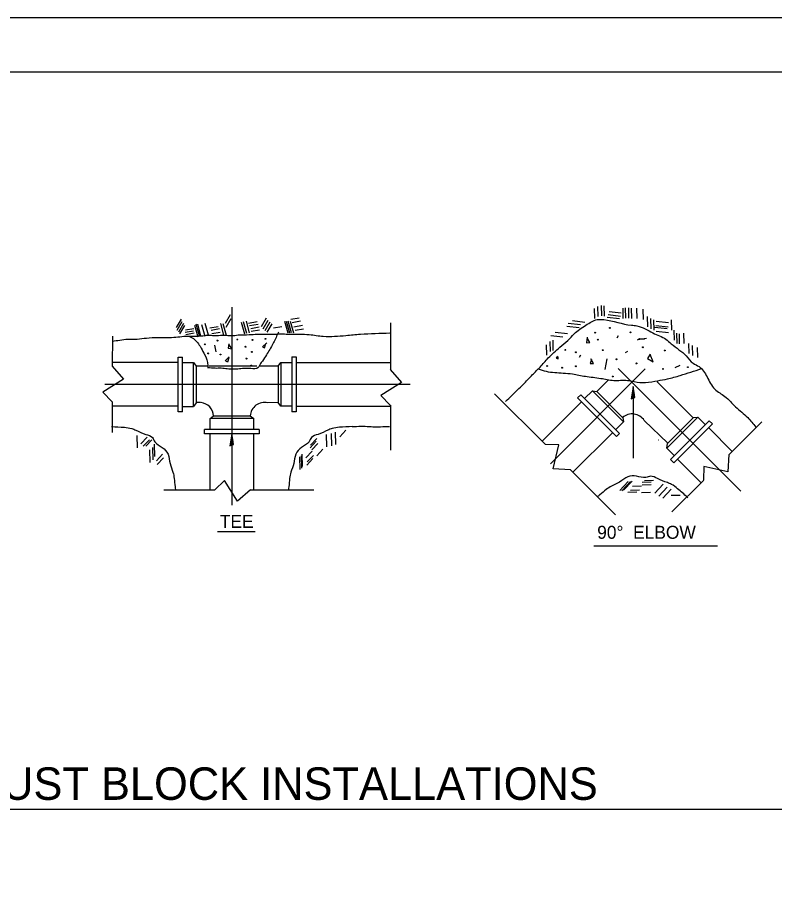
# Model space of a CAD drawing. Extents: x 2133490 to 2172050, y 2138301 to 2145980.
# Drawn here: x 2139076.4 to 2139426, y 2138990.3 to 2139400.7 of the extents above; entities that cross this region are included whole.
import ezdxf

# ---------------------------------------------------------------- set-up
doc = ezdxf.new("R2010")
doc.units = 0
for name, color, linetype in [('Level 40', 7, 'Continuous'), ('ROW_PR_Notes', 7, 'Continuous'), ('Sheets_50 Reference Boundary', 7, 'Continuous'), ('Sheets_General Details', 7, 'Continuous'), ('Sheets_Printer Plotting Border', 7, 'Continuous')]:
    doc.layers.add(name, color=color, linetype=linetype)

msp = doc.modelspace()

# ---------------------------------------------------------------- linework, layer by layer
at = {"layer": 'Level 40'}
for p, q in [((2139175.36, 2139267.08), (2139175.36, 2139178.16)), ((2139203.07, 2139244.05), (2139203.07, 2139218.75)), ((2139203.07, 2139244.05), (2139205.09, 2139244.05)), ((2139205.09, 2139244.05), (2139205.09, 2139218.75)), ((2139119.99, 2139239.77), (2139125.31, 2139233.77)), ((2139186.93, 2139239.84), (2139164.83, 2139239.84)), ((2139196.75, 2139239.84), (2139198.01, 2139241.52)), ((2139196.83, 2139222.95), (2139196.83, 2139239.84)), ((2139198.01, 2139241.52), (2139198.01, 2139221.28)), ((2139198.01, 2139241.52), (2139203.06, 2139241.52)), ((2139353.87, 2139238.74), (2139410.62, 2139182)), ((2139248.46, 2139238.29), (2139253.78, 2139232.29)), ((2139366.42, 2139238.52), (2139322.61, 2139194.72)), ((2139125.31, 2139233.77), (2139115.71, 2139227.77)), ((2139116.67, 2139231.4), (2139257.73, 2139231.4)), ((2139253.78, 2139232.29), (2139244.17, 2139226.28)), ((2139115.71, 2139227.77), (2139119.99, 2139223.26)), ((2139198.01, 2139221.28), (2139196.75, 2139222.95)), ((2139244.17, 2139226.28), (2139248.46, 2139221.78)), ((2139202.91, 2139221.28), (2139198.01, 2139221.28)), ((2139205.09, 2139218.75), (2139203.07, 2139218.75)), ((2139390.63, 2139216.29), (2139376.32, 2139201.98)), ((2139376.67, 2139204), (2139388.61, 2139215.95)), ((2139396, 2139214.5), (2139378.11, 2139196.61)), ((2139388.56, 2139216), (2139390.63, 2139216.29)), ((2139390.63, 2139216.29), (2139394.2, 2139212.73)), ((2139396, 2139214.5), (2139397.43, 2139213.07)), ((2139397.43, 2139213.07), (2139379.54, 2139195.18)), ((2139326.45, 2139203.39), (2139320.23, 2139203.54)), ((2139323.9, 2139192.35), (2139326.45, 2139203.39)), ((2139376.32, 2139201.98), (2139376.61, 2139204.05)), ((2139379.78, 2139198.52), (2139376.32, 2139201.98)), ((2139404.98, 2139198.96), (2139404.5, 2139190.96)), ((2139379.54, 2139195.18), (2139378.11, 2139196.61)), ((2139393.46, 2139193.5), (2139393.3, 2139187.29)), ((2139404.5, 2139190.96), (2139393.46, 2139193.5)), ((2139331.91, 2139191.87), (2139323.9, 2139192.35)), ((2139171.94, 2139187), (2139167.44, 2139182.72)), ((2139177.95, 2139177.4), (2139171.94, 2139187)), ((2139183.95, 2139182.72), (2139177.95, 2139177.4)), ((2139385.8, 2139179.26), (2139386.06, 2139179))]:
    msp.add_line(p, q, dxfattribs=at)
for centre in [(2139343.24, 2139255.26), (2139350, 2139257.43), (2139359.59, 2139255.4), (2139168.65, 2139251.58), (2139177.87, 2139252.11), (2139184.83, 2139251.88), (2139190.83, 2139252.41), (2139344.45, 2139252.02), (2139162.81, 2139249.86), (2139181.69, 2139248.74), (2139329.45, 2139247.29), (2139346.75, 2139247.16), (2139365.27, 2139248.51), (2139375.4, 2139247.02), (2139164.45, 2139245.66), (2139170.07, 2139245.14), (2139182.06, 2139243.27), (2139184.61, 2139246.34), (2139334.32, 2139246.21), (2139353.1, 2139242.97), (2139184.31, 2139240.04), (2139321.08, 2139239.86), (2139327.97, 2139239.05), (2139334.32, 2139239.72), (2139362.29, 2139241.07), (2139374.59, 2139238.51), (2139386.08, 2139239.32), (2139351.35, 2139234.99)]:
    msp.add_circle(centre, 0.202, dxfattribs=at)
for points in [[(2139301.85, 2139223.42), (2139304.83, 2139226.4), (2139308.02, 2139229.39), (2139310.59, 2139231.96), (2139314.29, 2139235.87), (2139317.79, 2139239.37), (2139321.6, 2139243.59), (2139326.95, 2139248.53), (2139330.65, 2139251.61), (2139333.53, 2139254.7), (2139338.99, 2139258.71), (2139344.23, 2139261.28), (2139347.32, 2139261.28), (2139359.97, 2139258.71), (2139362.55, 2139258.4), (2139366.35, 2139257.07), (2139369.95, 2139255.11), (2139375.92, 2139252.23), (2139378.39, 2139250.17), (2139381.99, 2139247.39), (2139385.29, 2139244.51), (2139388.47, 2139241.12), (2139391.25, 2139239.57), (2139394.95, 2139234.84), (2139398.56, 2139229.18), (2139403.19, 2139225.79), (2139408.13, 2139221.05), (2139413.78, 2139216.01), (2139417.48, 2139211.68)], [(2139120.04, 2139251.39), (2139123.56, 2139251.79), (2139127.29, 2139252.25), (2139131.61, 2139252.25), (2139135.81, 2139252.79), (2139141.06, 2139252.98), (2139145.39, 2139253.05), (2139149.51, 2139253.18), (2139153.17, 2139253.59), (2139156.16, 2139253.65), (2139161.09, 2139253.72), (2139164.21, 2139254.12), (2139166.34, 2139253.98), (2139169.14, 2139253.98), (2139172.86, 2139254.05), (2139175.12, 2139253.92), (2139178.25, 2139254.18), (2139183.33, 2139254.36), (2139187.13, 2139254.55), (2139189.61, 2139254.55), (2139195.13, 2139254.55), (2139198.17, 2139254.74), (2139201.22, 2139254.55), (2139206.55, 2139254.55), (2139211.12, 2139254.36), (2139217.59, 2139253.6), (2139228.06, 2139253.98), (2139234.72, 2139254.55), (2139248.42, 2139255.12)], [(2139196.82, 2139255.48), (2139196.3, 2139254.21), (2139193.98, 2139249.48), (2139190.9, 2139244.31), (2139188.94, 2139241.41)], [(2139155.69, 2139253.46), (2139157.04, 2139252.85), (2139160.63, 2139248.96), (2139162.43, 2139245.74), (2139164.08, 2139241.54), (2139164.23, 2139239.29), (2139164.27, 2139239)], [(2139188.94, 2139241.41), (2139188.33, 2139240.44), (2139187.53, 2139239.18), (2139184.07, 2139238.65), (2139181.61, 2139238.72), (2139178.81, 2139238.52), (2139176.15, 2139238.32), (2139173.16, 2139238.52), (2139170.43, 2139238.78), (2139167.64, 2139238.78), (2139164.11, 2139239.05)], [(2139316.94, 2139238.51), (2139320.62, 2139237.42), (2139328.52, 2139236.6), (2139332.74, 2139236.19), (2139338.74, 2139235.11), (2139345.82, 2139234.15), (2139351.81, 2139233.2), (2139358.22, 2139233.2), (2139361.35, 2139232.65), (2139366.53, 2139232.25), (2139372.25, 2139233.06), (2139376.61, 2139233.88), (2139382.6, 2139235.51), (2139392.41, 2139238.65)], [(2139119.75, 2139211.91), (2139125.65, 2139211.53), (2139129.08, 2139210.96), (2139130.98, 2139210.2), (2139135.55, 2139208.29), (2139138.59, 2139206.77), (2139139.73, 2139204.87), (2139143.16, 2139202.2), (2139145.83, 2139199.16), (2139146.78, 2139194.78), (2139148.11, 2139190.78), (2139148.68, 2139187.93), (2139149.06, 2139184.12), (2139149.25, 2139182.79)], [(2139230.97, 2139211.91), (2139225.07, 2139211.53), (2139221.65, 2139210.96), (2139219.74, 2139210.2), (2139215.17, 2139208.29), (2139212.13, 2139206.77), (2139210.99, 2139204.87), (2139207.56, 2139202.2), (2139204.9, 2139199.16), (2139203.95, 2139194.78), (2139202.61, 2139190.78), (2139202.04, 2139187.93), (2139201.66, 2139184.12), (2139201.47, 2139182.79)], [(2139230.97, 2139211.91), (2139238.91, 2139211.91), (2139241.95, 2139211.72), (2139246.14, 2139211.91), (2139248.23, 2139211.91)], [(2139385.8, 2139179.26), (2139381.36, 2139183.16), (2139378.53, 2139185.18), (2139376.65, 2139185.99), (2139372.07, 2139187.87), (2139368.84, 2139188.95), (2139366.69, 2139188.41), (2139362.38, 2139188.95), (2139358.34, 2139188.68), (2139354.57, 2139186.26), (2139350.8, 2139184.37), (2139348.38, 2139182.76), (2139345.42, 2139180.33), (2139344.34, 2139179.52)]]:
    msp.add_spline(points, degree=3, dxfattribs=at)
at = {"layer": 'ROW_PR_Notes'}
for p, q in [((2139344.39, 2139267.4), (2139344.52, 2139262.66)), ((2139345.96, 2139267.79), (2139346.1, 2139263.06)), ((2139347.28, 2139267.66), (2139347.41, 2139262.92)), ((2139174.61, 2139263.5), (2139172.29, 2139259.53)), ((2139342.81, 2139266.48), (2139342.94, 2139261.74)), ((2139349.25, 2139263.58), (2139354.91, 2139262.92)), ((2139349.65, 2139265.03), (2139355.3, 2139264.37)), ((2139355.96, 2139266.61), (2139356.09, 2139261.87)), ((2139357.14, 2139266.74), (2139357.27, 2139262)), ((2139358.59, 2139266.74), (2139358.72, 2139262)), ((2139359.9, 2139266.61), (2139360.04, 2139261.87)), ((2139362.4, 2139266.61), (2139362.53, 2139261.87)), ((2139365.3, 2139266.08), (2139365.43, 2139261.35)), ((2139151.98, 2139261.56), (2139149.66, 2139257.58)), ((2139152.28, 2139260.28), (2139149.96, 2139256.31)), ((2139152.96, 2139259.46), (2139150.64, 2139255.48)), ((2139158.73, 2139259.31), (2139160.23, 2139253.91)), ((2139159.4, 2139259.23), (2139160.9, 2139253.84)), ((2139162.92, 2139259.68), (2139164.42, 2139254.29)), ((2139170.04, 2139259.46), (2139171.54, 2139254.06)), ((2139171.24, 2139259.46), (2139172.74, 2139254.06)), ((2139174.84, 2139261.63), (2139172.51, 2139257.66)), ((2139179.63, 2139260.08), (2139181.13, 2139254.68)), ((2139180.6, 2139260.45), (2139182.1, 2139255.06)), ((2139181.88, 2139260.53), (2139183.37, 2139255.13)), ((2139183.07, 2139259.7), (2139186.97, 2139260.38)), ((2139183.52, 2139258.58), (2139187.42, 2139259.25)), ((2139191.24, 2139261.95), (2139188.92, 2139257.98)), ((2139191.99, 2139260.9), (2139189.67, 2139256.93)), ((2139192.89, 2139260.08), (2139190.57, 2139256.1)), ((2139193.86, 2139259.4), (2139191.54, 2139255.43)), ((2139199.63, 2139260.53), (2139201.13, 2139255.13)), ((2139200.46, 2139260.6), (2139201.96, 2139255.21)), ((2139201.21, 2139260.68), (2139202.7, 2139255.28)), ((2139202.33, 2139260.6), (2139203.83, 2139255.21)), ((2139202.56, 2139261.5), (2139206.45, 2139262.18)), ((2139203.15, 2139260), (2139207.05, 2139260.68)), ((2139248.6, 2139259.87), (2139248.6, 2139238.29)), ((2139330.84, 2139259.64), (2139336.5, 2139258.98)), ((2139332.81, 2139260.82), (2139338.47, 2139260.16)), ((2139348.86, 2139262.4), (2139354.51, 2139261.74)), ((2139367.27, 2139262.66), (2139367.4, 2139257.93)), ((2139368.85, 2139261.74), (2139368.98, 2139257.01)), ((2139370.16, 2139261.22), (2139370.29, 2139256.48)), ((2139371.48, 2139260.56), (2139377.13, 2139259.9)), ((2139378.45, 2139261.22), (2139378.58, 2139256.48)), ((2139153.48, 2139258.63), (2139151.16, 2139254.66)), ((2139153.78, 2139255.48), (2139157.68, 2139256.16)), ((2139153.86, 2139256.53), (2139157.75, 2139257.21)), ((2139154.08, 2139254.43), (2139157.98, 2139255.11)), ((2139158.05, 2139258.78), (2139159.55, 2139253.39)), ((2139161.35, 2139259.08), (2139162.85, 2139253.69)), ((2139165.17, 2139257.43), (2139169.07, 2139258.11)), ((2139165.7, 2139256.46), (2139169.59, 2139257.13)), ((2139166.07, 2139254.89), (2139169.97, 2139255.56)), ((2139184.12, 2139257.23), (2139188.02, 2139257.9)), ((2139184.2, 2139255.95), (2139188.09, 2139256.63)), ((2139194.54, 2139257.45), (2139198.43, 2139258.13)), ((2139204.05, 2139257.98), (2139207.95, 2139258.65)), ((2139204.58, 2139256.41), (2139208.47, 2139257.08)), ((2139324.79, 2139255.56), (2139330.45, 2139254.9)), ((2139330.18, 2139258.32), (2139335.84, 2139257.66)), ((2139370.82, 2139257.8), (2139376.47, 2139257.14)), ((2139371.35, 2139258.59), (2139377, 2139257.93)), ((2139371.48, 2139255.95), (2139377.13, 2139255.3)), ((2139379.63, 2139256.48), (2139379.76, 2139251.75)), ((2139380.81, 2139255.03), (2139380.94, 2139250.3)), ((2139384.1, 2139255.03), (2139384.23, 2139250.3)), ((2139120.12, 2139253.62), (2139120.08, 2139239.77)), ((2139322.29, 2139251.22), (2139322.42, 2139246.49)), ((2139322.69, 2139253.98), (2139328.34, 2139253.33)), ((2139323.61, 2139251.75), (2139323.74, 2139247.01)), ((2139339.59, 2139253.24), (2139339.18, 2139250.53)), ((2139340.81, 2139250.67), (2139339.73, 2139252.56)), ((2139353.92, 2139253.78), (2139353.24, 2139252.7)), ((2139367.02, 2139252.56), (2139362.83, 2139252.02)), ((2139362.83, 2139252.02), (2139363.78, 2139252.56)), ((2139363.78, 2139252.56), (2139366.08, 2139252.29)), ((2139382, 2139254.77), (2139382.13, 2139250.04)), ((2139167.3, 2139249.41), (2139167.9, 2139246.34)), ((2139173.9, 2139250.08), (2139173.67, 2139248.14)), ((2139173.67, 2139248.14), (2139175.54, 2139247.83)), ((2139175.54, 2139247.83), (2139173.9, 2139249.86)), ((2139191.5, 2139250.53), (2139189.56, 2139248.73)), ((2139189.56, 2139248.73), (2139190.45, 2139248.29)), ((2139190.45, 2139248.29), (2139191.05, 2139250.23)), ((2139320.58, 2139249.64), (2139320.71, 2139244.91)), ((2139339.18, 2139250.53), (2139340.81, 2139250.67)), ((2139386.34, 2139250.3), (2139386.47, 2139245.57)), ((2139388.05, 2139249.38), (2139388.18, 2139244.64)), ((2139390.41, 2139248.46), (2139390.55, 2139243.72)), ((2139150.55, 2139218.68), (2139150.55, 2139243.98)), ((2139150.55, 2139243.98), (2139152.58, 2139243.98)), ((2139152.58, 2139218.68), (2139152.58, 2139243.98)), ((2139174.14, 2139244.08), (2139172.19, 2139242.28)), ((2139173.49, 2139241.83), (2139174.09, 2139243.78)), ((2139325.81, 2139244.45), (2139325.26, 2139243.51)), ((2139325.26, 2139243.51), (2139326.08, 2139243.24)), ((2139326.08, 2139243.24), (2139326.21, 2139244.05)), ((2139336.48, 2139244.86), (2139335.81, 2139243.78)), ((2139341.48, 2139242.83), (2139340.94, 2139240.94)), ((2139342.43, 2139241.08), (2139341.21, 2139243.1)), ((2139347.83, 2139238.24), (2139348.78, 2139243.1)), ((2139358.24, 2139246.62), (2139357.16, 2139245.94)), ((2139368.64, 2139245.26), (2139367.43, 2139243.37)), ((2139367.43, 2139243.37), (2139370.13, 2139241.75)), ((2139370.13, 2139241.75), (2139368.64, 2139245.13)), ((2139150.44, 2139241.48), (2139120.08, 2139241.48)), ((2139152.65, 2139241.45), (2139157.64, 2139241.45)), ((2139157.64, 2139221.21), (2139157.64, 2139241.45)), ((2139157.64, 2139241.45), (2139158.89, 2139239.78)), ((2139158.82, 2139239.78), (2139158.82, 2139222.89)), ((2139163.93, 2139239.84), (2139158.88, 2139239.84)), ((2139172.39, 2139242.28), (2139173.29, 2139241.83)), ((2139196.83, 2139239.84), (2139187.98, 2139239.84)), ((2139204.97, 2139241.52), (2139248.6, 2139241.52)), ((2139340.94, 2139240.94), (2139342.43, 2139241.08)), ((2139382.43, 2139240.13), (2139380.13, 2139239.05)), ((2139343.97, 2139228.02), (2139349.27, 2139233.32)), ((2139360.82, 2139230.44), (2139360.82, 2139197.23)), ((2139388.61, 2139215.95), (2139371.94, 2139232.62)), ((2139296.79, 2139227), (2139320.24, 2139203.55)), ((2139335.15, 2139225.15), (2139336.59, 2139226.58)), ((2139352.61, 2139210.56), (2139336.59, 2139226.58)), ((2139338.39, 2139224.81), (2139341.95, 2139228.37)), ((2139356.27, 2139214.06), (2139341.95, 2139228.37)), ((2139341.95, 2139228.37), (2139344.02, 2139228.07)), ((2139343.97, 2139228.02), (2139355.92, 2139216.08)), ((2139120.02, 2139223.26), (2139119.97, 2139209.18)), ((2139158.89, 2139222.89), (2139157.64, 2139221.21)), ((2139196.83, 2139222.98), (2139191.9, 2139222.89)), ((2139318.69, 2139205.1), (2139336.86, 2139223.28)), ((2139353.04, 2139207.26), (2139335.15, 2139225.15)), ((2139150.37, 2139221.32), (2139120.01, 2139221.32)), ((2139152.58, 2139218.68), (2139150.55, 2139218.68)), ((2139152.57, 2139221.21), (2139157.64, 2139221.21)), ((2139202.91, 2139221.28), (2139202.94, 2139221.28)), ((2139205.12, 2139221.28), (2139248.6, 2139221.28)), ((2139248.6, 2139221.78), (2139248.6, 2139200.95)), ((2139165.24, 2139215.63), (2139166.92, 2139216.89)), ((2139185.48, 2139215.63), (2139165.24, 2139215.63)), ((2139165.24, 2139210.6), (2139165.24, 2139215.63)), ((2139166.92, 2139216.81), (2139183.81, 2139216.81)), ((2139183.81, 2139216.89), (2139185.48, 2139215.63)), ((2139185.48, 2139210.45), (2139185.48, 2139215.63)), ((2139352.6, 2139210.39), (2139356.27, 2139214.06)), ((2139355.97, 2139216.13), (2139356.27, 2139214.06)), ((2139376.82, 2139204.16), (2139365.93, 2139214.65)), ((2139420.34, 2139214.12), (2139405.08, 2139198.86)), ((2139162.71, 2139208.55), (2139162.71, 2139210.57)), ((2139185.37, 2139210.57), (2139162.71, 2139210.57)), ((2139188.01, 2139210.57), (2139185.45, 2139210.57)), ((2139188.01, 2139210.57), (2139188.01, 2139208.55)), ((2139228.06, 2139210.2), (2139225.2, 2139207.15)), ((2139354.47, 2139208.69), (2139352.66, 2139210.5)), ((2139395.57, 2139211.38), (2139406.67, 2139200.28)), ((2139131.36, 2139207.72), (2139131.55, 2139202.01)), ((2139136.12, 2139206.96), (2139133.26, 2139203.92)), ((2139137.26, 2139205.82), (2139134.41, 2139202.77)), ((2139138.4, 2139205.82), (2139135.55, 2139202.77)), ((2139188.01, 2139208.55), (2139162.71, 2139208.55)), ((2139165.24, 2139182.73), (2139165.24, 2139208.43)), ((2139175.35, 2139208.75), (2139175.35, 2139175.53)), ((2139185.48, 2139182.73), (2139185.48, 2139208.5)), ((2139214.54, 2139206.39), (2139211.69, 2139203.35)), ((2139218.92, 2139208.29), (2139219.11, 2139202.58)), ((2139221.2, 2139208.68), (2139221.39, 2139202.97)), ((2139223.11, 2139209.25), (2139223.3, 2139203.54)), ((2139333, 2139190.79), (2139351.22, 2139209.02)), ((2139354.47, 2139208.69), (2139353.04, 2139207.26)), ((2139138.59, 2139202.2), (2139138.78, 2139196.49)), ((2139139.35, 2139203.73), (2139139.54, 2139198.02)), ((2139214.35, 2139205.06), (2139211.5, 2139202.01)), ((2139215.11, 2139204.11), (2139212.26, 2139201.06)), ((2139372.58, 2139205.73), (2139372.6, 2139205.7)), ((2139137.26, 2139201.06), (2139137.45, 2139195.35)), ((2139143.35, 2139199.16), (2139140.5, 2139196.11)), ((2139206.55, 2139197.83), (2139206.74, 2139192.12)), ((2139207.31, 2139198.4), (2139207.5, 2139192.69)), ((2139207.69, 2139199.16), (2139207.88, 2139193.45)), ((2139212.45, 2139200.49), (2139209.59, 2139197.45)), ((2139213.02, 2139198.59), (2139210.17, 2139195.54)), ((2139217.4, 2139201.44), (2139214.54, 2139198.4)), ((2139143.73, 2139197.45), (2139140.88, 2139194.4)), ((2139212.83, 2139197.07), (2139209.97, 2139194.02)), ((2139381.27, 2139196.88), (2139392.34, 2139185.81)), ((2139331.91, 2139191.88), (2139352.66, 2139171.13)), ((2139358.57, 2139186.57), (2139354.66, 2139182.4)), ((2139359.51, 2139186.43), (2139355.61, 2139182.26)), ((2139360.32, 2139186.71), (2139356.41, 2139182.53)), ((2139369.2, 2139186.17), (2139365.03, 2139186.03)), ((2139370.28, 2139186.97), (2139366.11, 2139186.84)), ((2139393.41, 2139187.19), (2139378.67, 2139172.45)), ((2139143.83, 2139182.73), (2139167.44, 2139182.73)), ((2139183.95, 2139182.73), (2139213.28, 2139182.73)), ((2139362.47, 2139181.59), (2139358.3, 2139181.45)), ((2139363.68, 2139182.53), (2139359.51, 2139182.4)), ((2139364.62, 2139184.28), (2139360.45, 2139184.15)), ((2139368.8, 2139181.45), (2139364.63, 2139181.32)), ((2139369.06, 2139184.95), (2139364.9, 2139184.82)), ((2139374.72, 2139185.22), (2139370.82, 2139181.05)), ((2139376.6, 2139183.88), (2139372.7, 2139179.7)), ((2139378.36, 2139182.93), (2139374.45, 2139178.76)), ((2139382.53, 2139180.11), (2139378.36, 2139179.97)), ((2139168.66, 2139163.42), (2139186.17, 2139163.42)), ((2139342.56, 2139156.72), (2139399.82, 2139156.72))]:
    msp.add_line(p, q, dxfattribs=at)
for points in [[(2139360.75, 2139225.12), (2139361.54, 2139225.3), (2139361.2, 2139227.55), (2139360.82, 2139230.44), (2139360.4, 2139227.35), (2139359.93, 2139224.65), (2139360.75, 2139225.12), (2139361.27, 2139225.36), (2139360.82, 2139228.5), (2139360.22, 2139225.07), (2139360.89, 2139225.57), (2139360.8, 2139227.02), (2139360.59, 2139225.63)], [(2139175.27, 2139203.43), (2139176.06, 2139203.61), (2139175.72, 2139205.85), (2139175.35, 2139208.75), (2139174.92, 2139205.66), (2139174.45, 2139202.95), (2139175.27, 2139203.43), (2139175.79, 2139203.67), (2139175.34, 2139206.8), (2139174.74, 2139203.37), (2139175.42, 2139203.88), (2139175.32, 2139205.32), (2139175.11, 2139203.94)]]:
    msp.add_lwpolyline(points, dxfattribs=at)
for centre, start, end in [((2139160.24, 2139216.35), 85.236, 102.2432), ((2139160.24, 2139216.35), 4.017, 82.6409), ((2139190.48, 2139216.35), 77.7568, 175.983), ((2139360.31, 2139211.02), 32.7568, 130.983)]:
    msp.add_arc(centre, 6.69, start, end, dxfattribs=at)
at = {"layer": 'Sheets_50 Reference Boundary'}
msp.add_lwpolyline([(2138150.12, 2139375.7), (2139725.12, 2139375.7), (2139725.12, 2138375.71), (2138150.12, 2138375.71)], close=True, dxfattribs=at)
at = {"layer": 'Sheets_General Details'}
for p, q in [((2139750.12, 2139400.71), (2138050.12, 2139400.71)), ((2138925.09, 2139035.08), (2139443.21, 2139035.08))]:
    msp.add_line(p, q, dxfattribs=at)
msp.add_lwpolyline([(2138150.12, 2139375.71), (2139725.12, 2139375.71), (2139725.12, 2138325.71), (2138150.12, 2138325.71)], close=True, dxfattribs=at)
at = {"layer": 'Sheets_Printer Plotting Border'}
msp.add_lwpolyline([(2138050.12, 2138300.71), (2139750.12, 2138300.71), (2139750.12, 2139400.71), (2138050.12, 2139400.71)], close=True, dxfattribs=at)

# ---------------------------------------------------------------- texts
at = {"layer": 'ROW_PR_Notes'}
for s, p in [('TEE', (2139169.77, 2139165.07)), ('90°  ELBOW', (2139344.18, 2139160.04))]:
    msp.add_text(s, height=6, dxfattribs=at).set_placement(p)
at = {"layer": 'Sheets_General Details'}
msp.add_text('TYPICAL THRUST BLOCK INSTALLATIONS', height=15, dxfattribs=at).set_placement((2138938.75, 2139039.46))

doc.saveas('drawing.dxf')
